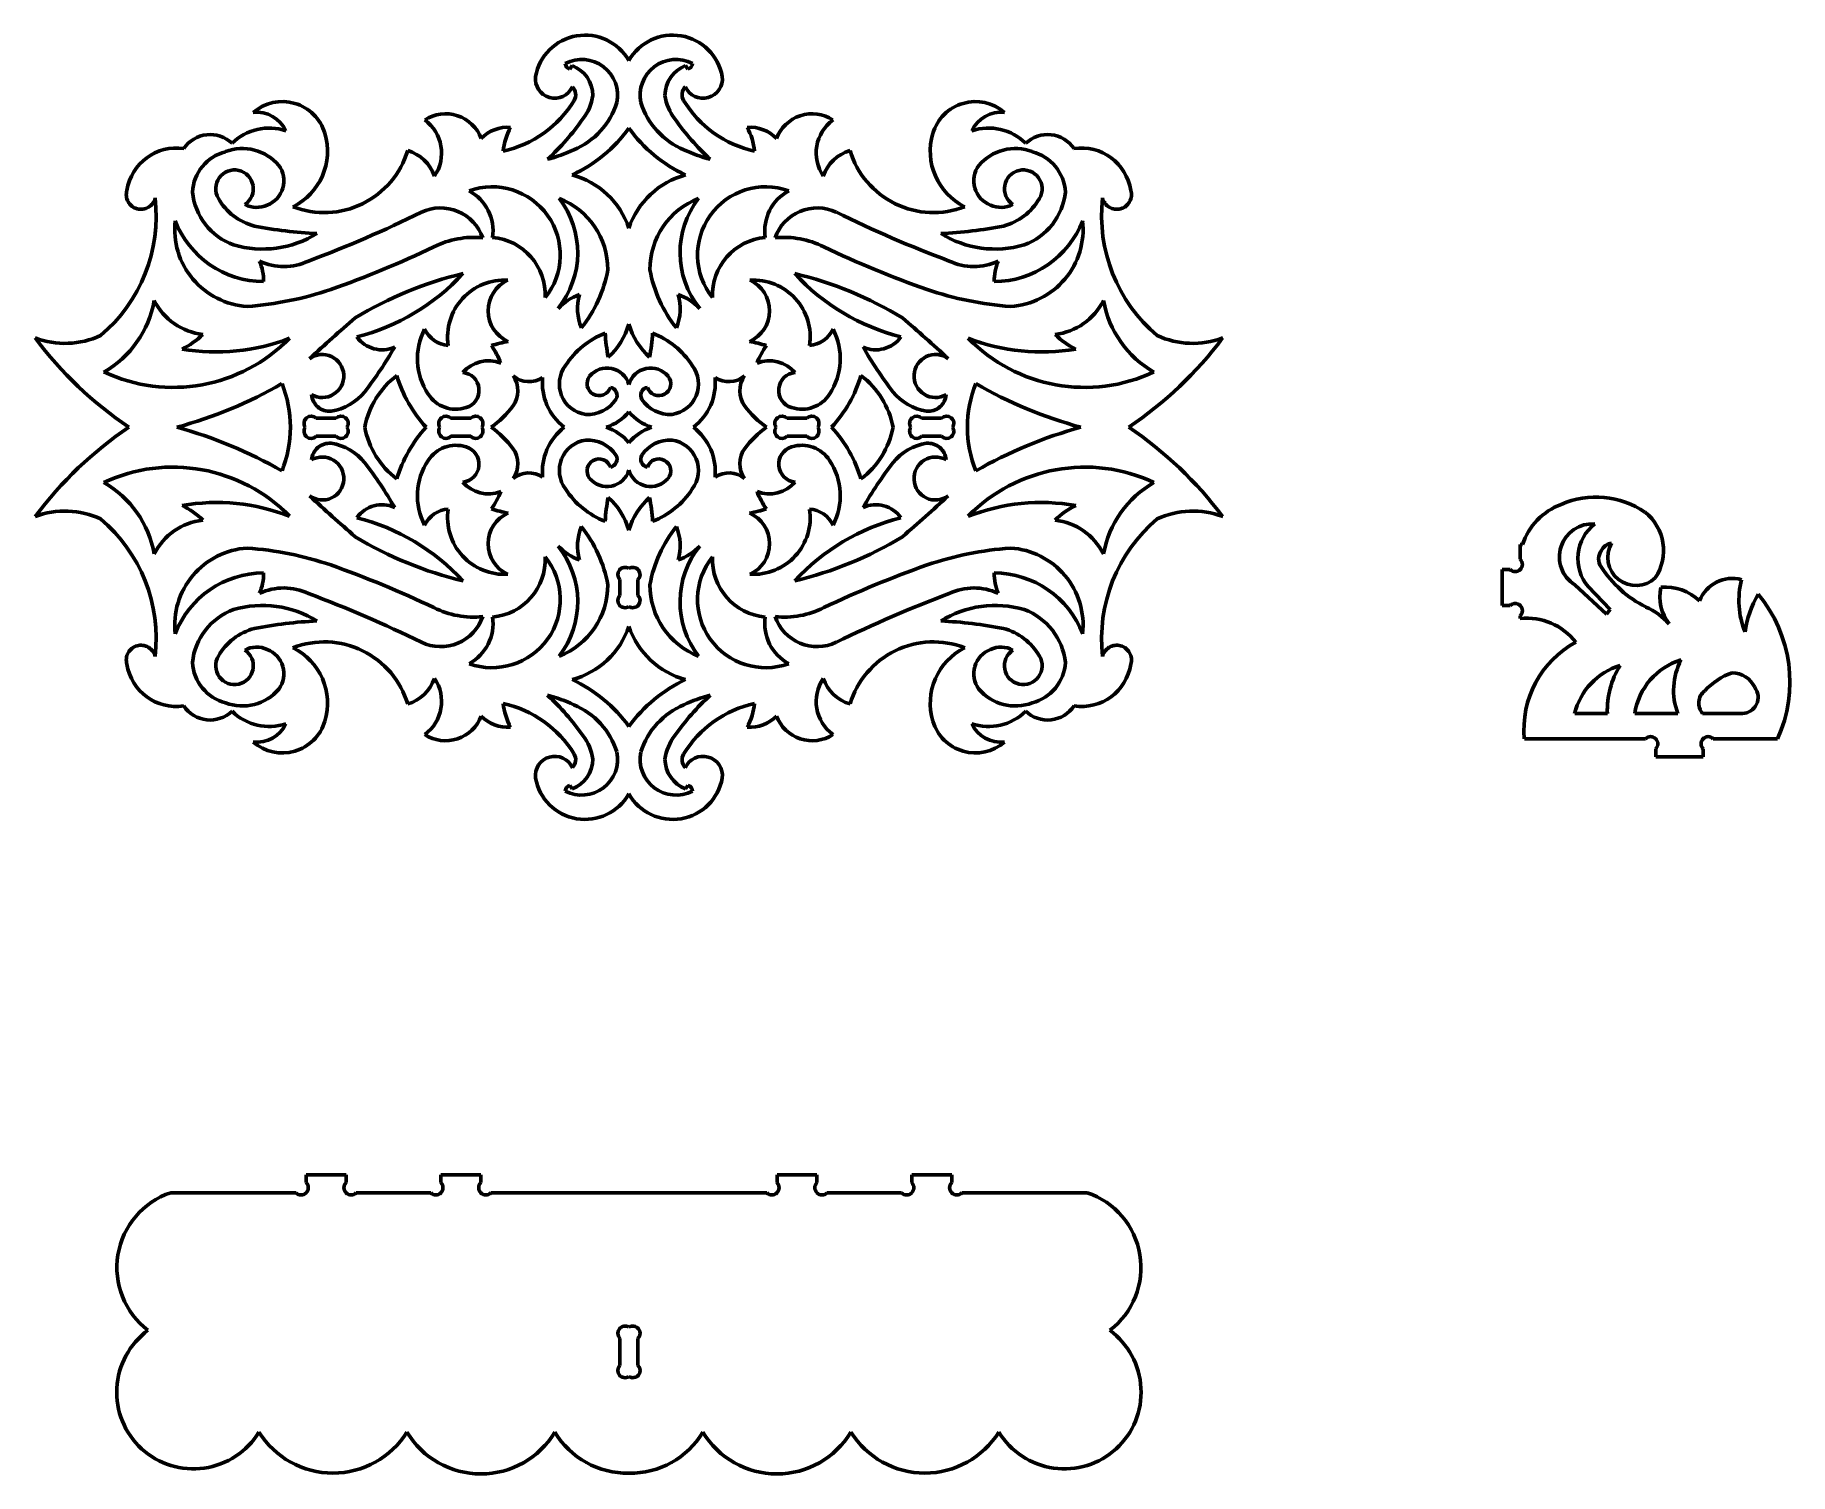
# Model space of a CAD drawing. Header units: millimetres. Extents: x 0 to 389, y -145 to 174.
import ezdxf

# ---------------------------------------------------------------- set-up
doc = ezdxf.new("R2010")
doc.units = ezdxf.units.MM
doc.linetypes.add('K5LT32770', pattern=[0])
doc.layers.get('0').update_dxf_attribs({"color": 1, "true_color": 0xff0000})

msp = doc.modelspace()

# ---------------------------------------------------------------- linework, layer by layer
at = {"color": 30, "linetype": 'K5LT32770', "lineweight": 60, "true_color": 0xff8000}
for p, q in [((118.97, 166.97), (118.47, 166.18)), ((144.6, 166.18), (144.1, 166.97)), ((66.64, 88.86), (62.28, 88.86)), ((96.49, 88.86), (92.13, 88.86)), ((170.94, 88.86), (166.58, 88.86)), ((200.79, 88.86), (196.43, 88.86)), ((62.28, 84.86), (66.64, 84.86)), ((92.13, 84.86), (96.49, 84.86)), ((166.58, 84.86), (170.94, 84.86)), ((196.43, 84.86), (200.79, 84.86)), ((329.5, 60.86), (329, 60.86)), ((329, 60.86), (329, 57.61)), ((326.75, 55.36), (325, 55.36)), ((325, 55.36), (325, 47.36)), ((129.53, 49.61), (129.53, 53.12)), ((133.53, 53.12), (133.53, 49.61)), ((341.1, 51.94), (348.1, 45.5)), ((348.94, 46.52), (344.03, 51.56)), ((325, 47.36), (326.75, 47.36)), ((329, 45.12), (329, 44.52)), ((348.1, 45.5), (348.94, 46.52)), ((348.3, 23.47), (341.05, 23.47)), ((363.89, 23.47), (354.35, 23.47)), ((378.22, 23.47), (369.38, 23.47)), ((329.9, 17.86), (356.75, 17.86)), ((359, 15.62), (359, 13.86)), ((369.5, 13.86), (369.5, 15.62)), ((371.74, 17.86), (386, 17.86)), ((359, 13.86), (369.5, 13.86)), ((118.47, 7.54), (118.97, 6.75)), ((144.6, 7.54), (144.1, 6.75)), ((60.04, -80.45), (60.04, -78.69)), ((60.04, -78.69), (68.89, -78.69)), ((68.89, -78.69), (68.89, -80.45)), ((89.89, -80.45), (89.89, -78.69)), ((89.89, -78.69), (98.74, -78.69)), ((98.74, -78.69), (98.74, -80.45)), ((164.35, -80.45), (164.35, -78.69)), ((164.35, -78.69), (173.2, -78.69)), ((173.2, -78.69), (173.2, -80.45)), ((194.2, -80.45), (194.2, -78.69)), ((194.2, -78.69), (203.05, -78.69)), ((203.05, -78.69), (203.05, -80.45)), ((30.04, -82.69), (57.79, -82.69)), ((71.13, -82.69), (87.64, -82.69)), ((100.98, -82.69), (131.54, -82.69)), ((131.54, -82.69), (162.1, -82.69)), ((175.44, -82.69), (191.95, -82.69)), ((205.29, -82.69), (233.05, -82.69)), ((129.54, -114.94), (129.54, -120.95)), ((133.54, -120.95), (133.54, -114.94))]:
    msp.add_line(p, q, dxfattribs=at)
for centre, radius, start, end in [((121.83, 162.56), 11.16, 99.691, 169.7301), ((121.83, 162.56), 11.16, 29.6519, 99.691), ((141.24, 162.56), 11.16, 80.309, 150.3481), ((141.24, 162.56), 11.16, 10.2699, 80.309), ((121.08, 160.37), 7.97, 52.8061, 117.056), ((118.84, 167.52), 1.39, 182.1159, 254.3904), ((141.99, 160.37), 7.97, 62.944, 127.1939), ((144.23, 167.52), 1.39, 285.6096, 357.8841), ((115.11, 164.03), 4.29, 173.0264, 254.3707), ((116.39, 160.31), 7.15, 0.4987, 68.8408), ((121.08, 160.37), 7.97, 348.5561, 52.8061), ((141.99, 160.37), 7.97, 127.1939, 191.4439), ((146.68, 160.31), 7.15, 111.1592, 179.5013), ((147.96, 164.03), 4.29, 285.6293, 6.9736), ((115.11, 164.03), 4.29, 254.3707, 335.7151), ((117.29, 160.51), 2.46, 328.922, 45.5572), ((113.06, 161.71), 10.55, 321.633, 352.725), ((150, 161.71), 10.55, 187.275, 218.367), ((145.77, 160.51), 2.46, 134.4428, 211.078), ((147.96, 164.03), 4.29, 204.2849, 285.6293), ((54.76, 149.16), 9.84, 73.7278, 130.8515), ((49.07, 149.43), 7.21, 25.5109, 95.9733), ((54.76, 149.16), 9.84, 16.6041, 73.7278), ((90.92, 147.83), 8.46, 71.8215, 122.9388), ((90.92, 147.83), 8.46, 20.7043, 71.8215), ((98.33, 172.14), 24.71, 282.4967, 328.5199), ((112.71, 163.94), 16.98, 292.9685, 342.3317), ((150.35, 163.94), 16.98, 197.6683, 247.0315), ((164.74, 172.14), 24.71, 211.4801, 257.5033), ((172.15, 147.83), 8.46, 108.1785, 159.2957), ((172.15, 147.83), 8.46, 57.0612, 108.1785), ((208.31, 149.16), 9.84, 106.2722, 163.3959), ((208.31, 149.16), 9.84, 49.1485, 106.2722), ((214, 149.43), 7.21, 84.0267, 154.4891), ((38.77, 144.66), 7.04, 96.2278, 146.0717), ((38.77, 144.66), 7.04, 46.384, 96.2278), ((51.87, 141.4), 11.74, 71.5793, 134.6154), ((51.03, 148.02), 13.74, 296.2818, 16.7475), ((80.93, 147.59), 9.11, 325.9102, 53.7361), ((104.7, 145.14), 8.17, 85.6363, 135.9364), ((118.83, 146.18), 15.26, 152.2527, 173.1113), ((76.3, 186.71), 54.99, 312.5733, 324.9877), ((105.45, 171.96), 32.18, 294.8229, 324.1504), ((157.62, 171.96), 32.18, 215.8496, 245.1771), ((186.77, 186.71), 54.99, 215.0123, 227.4267), ((158.37, 145.14), 8.17, 44.0636, 94.3637), ((144.24, 146.18), 15.26, 6.8887, 27.7473), ((182.14, 147.59), 9.11, 126.2639, 214.0898), ((212.03, 148.02), 13.74, 163.2525, 243.7182), ((211.2, 141.4), 11.74, 45.3846, 108.4207), ((224.3, 144.66), 7.04, 83.7722, 133.616), ((224.3, 144.66), 7.04, 33.9283, 83.7722), ((31.27, 137.66), 11.05, 81.3788, 171.2473), ((44.69, 138.36), 9.87, 104.7112, 176.5213), ((45.94, 138.09), 10.52, 40.0761, 110.9404), ((64.05, 153.72), 19.31, 296.0978, 343.2472), ((80.1, 139.66), 8.83, 18.6469, 73.9797), ((103.41, 183.38), 38.51, 285.184, 294.4217), ((159.65, 183.38), 38.51, 245.5783, 254.816), ((182.96, 139.66), 8.83, 106.0203, 161.3531), ((199.02, 153.72), 19.31, 196.7528, 243.9022), ((217.13, 138.09), 10.52, 69.0596, 139.9239), ((218.38, 138.36), 9.87, 3.4787, 75.2888), ((231.79, 137.66), 11.05, 8.7527, 98.6212), ((44.17, 139.69), 4.17, 77.1383, 144.0184), ((49.38, 141.44), 5.74, 343.7543, 36.6257), ((213.68, 141.44), 5.74, 143.3743, 196.2457), ((218.9, 139.69), 4.17, 35.9816, 102.8617), ((44.17, 139.69), 4.17, 144.0184, 210.8985), ((44.17, 139.69), 4.17, 10.2583, 77.1383), ((44.17, 139.69), 4.17, 303.3782, 10.2583), ((101.24, 125.02), 15.09, 35.5091, 109.7604), ((114.23, 125.11), 18.27, 18.746, 75.0029), ((148.83, 125.11), 18.27, 104.9971, 161.254), ((161.83, 125.02), 15.09, 70.2396, 144.4909), ((218.9, 139.69), 4.17, 169.7417, 236.6218), ((218.9, 139.69), 4.17, 102.8617, 169.7417), ((218.9, 139.69), 4.17, 329.1015, 35.9816), ((-7.91, 133.7), 34.73, 310.2336, 6.5301), ((23.44, 138.38), 3.24, 162.7332, 208.7518), ((23.44, 138.38), 3.24, 208.7518, 254.7705), ((23.44, 138.38), 3.24, 300.7891, 346.8077), ((48.77, 140.4), 14, 185.9136, 249.9239), ((51.9, 144.02), 13.03, 209.7923, 255.1883), ((49.08, 141.26), 5.69, 242.6227, 294.3871), ((49.38, 141.44), 5.74, 290.8828, 343.7543), ((64.05, 153.72), 19.31, 248.9485, 296.0978), ((91.37, 130.35), 10.07, 351.7846, 61.767), ((100.46, 125.53), 19.74, 321.2329, 37.6035), ((109.89, 121.75), 16.99, 0, 68.5852), ((153.18, 121.75), 16.99, 111.4148, 180), ((162.61, 125.53), 19.74, 142.3965, 218.7671), ((171.7, 130.35), 10.07, 118.233, 188.2154), ((199.02, 153.72), 19.31, 243.9022, 291.0515), ((213.68, 141.44), 5.74, 196.2457, 249.1172), ((213.99, 141.26), 5.69, 245.6129, 297.3773), ((211.17, 144.02), 13.03, 284.8117, 330.2077), ((214.3, 140.4), 14, 290.0761, 354.0864), ((270.98, 133.7), 34.73, 173.4699, 229.7664), ((239.62, 138.38), 3.24, 193.1923, 239.2109), ((239.62, 138.38), 3.24, 285.2295, 331.2482), ((239.62, 138.38), 3.24, 331.2482, 17.2668), ((23.44, 138.38), 3.24, 254.7705, 300.7891), ((48.08, 130.74), 17.16, 173.7741, 220.044), ((50.72, 140.28), 21.15, 201.2745, 269.6863), ((-36.68, 383.07), 277.02, 290.5538, 296.1892), ((89.82, 125.56), 9.88, 67.2344, 115.3787), ((89.82, 125.56), 9.88, 19.0902, 67.2344), ((101.24, 125.02), 15.09, 321.2578, 35.5091), ((161.83, 125.02), 15.09, 144.4909, 218.7422), ((173.25, 125.56), 9.88, 112.7656, 160.9098), ((173.25, 125.56), 9.88, 64.6213, 112.7656), ((299.75, 383.07), 277.02, 243.8108, 249.4462), ((212.35, 140.28), 21.15, 270.3137, 338.7255), ((214.99, 130.74), 17.16, 319.956, 6.2259), ((239.62, 138.38), 3.24, 239.2109, 285.2295), ((50.36, 149.4), 23.06, 253.875, 301.616), ((66.52, 222.74), 93.06, 258.8745, 267.4909), ((97.09, 109.55), 19.36, 83.8846, 116.8334), ((100.17, 116.11), 12.86, 357.6239, 84.7579), ((162.9, 116.11), 12.86, 95.2421, 182.3761), ((165.98, 109.55), 19.36, 63.1666, 96.1154), ((196.54, 222.74), 93.06, 272.5091, 281.1255), ((212.71, 149.4), 23.06, 238.384, 286.125), ((-14.05, 342.23), 238.51, 289.4777, 295.4256), ((277.12, 342.23), 238.51, 244.5744, 250.5223), ((55.1, 135.45), 12.98, 245.4796, 294.9934), ((39.18, 119.21), 11.43, 359.5963, 22.7974), ((114.52, 38.81), 84.43, 103.5146, 121.1016), ((59.54, 153.31), 47.88, 284.2096, 317.3987), ((98.52, 126.93), 28.83, 321.2154, 349.6508), ((164.55, 126.93), 28.83, 190.3492, 218.7846), ((203.53, 153.31), 47.88, 222.6013, 255.7904), ((148.55, 38.81), 84.43, 58.8984, 76.4854), ((207.97, 135.45), 12.98, 245.0066, 294.5204), ((223.89, 119.21), 11.43, 157.2026, 180.4037), ((48.08, 130.74), 17.16, 220.044, 266.3138), ((41.48, 188.24), 74.82, 274.2135, 288.7119), ((103.92, 106.9), 12.54, 86.3093, 137.5552), ((107.73, 112.67), 7.38, 114.0223, 180.3526), ((159.15, 106.9), 12.54, 42.4448, 93.6907), ((155.34, 112.67), 7.38, 359.6474, 65.9777), ((221.59, 188.24), 74.82, 251.2881, 265.7865), ((214.99, 130.74), 17.16, 273.6862, 319.956), ((3.88, 118.97), 22.88, 299.7125, 349.794), ((38.68, 121.1), 13.75, 206.6924, 263.5417), ((103.92, 106.9), 12.54, 137.5552, 188.801), ((124.96, 104.32), 12.71, 110.0892, 135.8253), ((131.31, 113.13), 11.15, 163.7568, 202.444), ((131.76, 113.13), 11.15, 337.556, 16.2432), ((138.11, 104.32), 12.71, 44.1747, 69.9108), ((159.15, 106.9), 12.54, 351.199, 42.4448), ((224.39, 121.1), 13.75, 276.4583, 333.3076), ((259.19, 118.97), 22.88, 190.206, 240.2875), ((358.33, -220.18), 438.58, 130.9457, 132.7155), ((107.73, 112.67), 7.38, 180.3526, 246.683), ((116.54, 114.06), 15.62, 311.7436, 343.6736), ((146.53, 114.06), 15.62, 196.3264, 228.2564), ((155.34, 112.67), 7.38, 293.317, 359.6474), ((-95.26, -220.18), 438.58, 47.2845, 49.0543), ((6.61, 124.24), 18.8, 249.4062, 294.8843), ((69.3, 158.68), 86.67, 216.9044, 235.9588), ((30.54, 131.78), 36.08, 244.8764, 315.6714), ((25.24, 119.4), 16.87, 295.6605, 314.8263), ((40.18, 148.27), 44.73, 260.176, 291.1926), ((76.83, 110.81), 6.79, 215.3045, 294.5788), ((98.84, 102.05), 14.14, 152.5515, 213.6014), ((92.01, 111.29), 6.33, 205.4826, 265.5681), ((110.11, 77.43), 28.95, 100.5515, 108.1589), ((132.84, 90.7), 18.21, 111.0851, 147.3287), ((170.88, 110.55), 44.69, 183.6666, 190.5151), ((92.18, 110.55), 44.69, 349.4849, 356.3334), ((130.23, 90.7), 18.21, 32.6713, 68.9149), ((152.96, 77.43), 28.95, 71.8411, 79.4485), ((171.06, 111.29), 6.33, 274.4319, 334.5174), ((164.22, 102.05), 14.14, 326.3986, 27.4485), ((186.24, 110.81), 6.79, 245.4212, 324.6955), ((222.89, 148.27), 44.73, 248.8074, 279.824), ((232.53, 131.78), 36.08, 224.3286, 295.1236), ((237.83, 119.4), 16.87, 225.1737, 244.3395), ((193.76, 158.68), 86.67, 304.0412, 323.0956), ((256.46, 124.24), 18.8, 245.1157, 290.5938), ((63.62, 98.21), 4.76, 64.6522, 126.1463), ((63.62, 98.21), 4.76, 3.1582, 64.6522), ((2.33, 149.17), 89.23, 322.4098, 330.0651), ((100.42, 94.05), 7.55, 68.8504, 138.9964), ((85.45, 94.08), 19.04, 21.645, 34.7887), ((177.62, 94.08), 19.04, 145.2113, 158.355), ((162.65, 94.05), 7.55, 41.0036, 111.1496), ((260.74, 149.17), 89.23, 209.9349, 217.5902), ((199.45, 98.21), 4.76, 115.3478, 176.8418), ((199.45, 98.21), 4.76, 53.8537, 115.3478), ((63.62, 98.21), 4.76, 301.6642, 3.1582), ((91.57, 83.28), 18.9, 127.296, 169.0846), ((107.85, 106.5), 28.91, 196.4287, 222.7799), ((94.36, 95.04), 3.98, 5.5635, 84.8477), ((101.16, 94.92), 5.79, 324.2777, 34.7502), ((109.38, 102.42), 5.45, 230.4592, 304.0663), ((124.78, 96.7), 12.41, 174.4017, 232.445), ((122.93, 96.43), 6.8, 142.9532, 202.3974), ((124.92, 96.53), 2.66, 141.7251, 191.6876), ((126.7, 94.95), 5.03, 78.1696, 140.1466), ((126.7, 94.95), 5.03, 16.1926, 78.1696), ((136.37, 94.95), 5.03, 101.8304, 163.8074), ((136.37, 94.95), 5.03, 39.8534, 101.8304), ((138.15, 96.53), 2.66, 348.3124, 38.2749), ((140.13, 96.43), 6.8, 337.6026, 37.0468), ((138.28, 96.7), 12.41, 307.555, 5.5983), ((153.69, 102.42), 5.45, 235.9337, 309.5408), ((161.91, 94.92), 5.79, 145.2498, 215.7223), ((168.7, 95.04), 3.98, 95.1523, 174.4365), ((155.22, 106.5), 28.91, 317.2201, 343.5713), ((171.5, 83.28), 18.9, 10.9154, 52.704), ((199.45, 98.21), 4.76, 176.8418, 238.3358), ((6.07, 180.7), 97.2, 285.1122, 300.0106), ((30.5, 86.91), 26.04, 359.9019, 21.6978), ((63.62, 98.21), 4.76, 240.1702, 301.6642), ((65.22, 94.4), 3.99, 184.5215, 275.085), ((63.66, 102.34), 12.07, 279.1267, 320.9338), ((93.19, 98.11), 7.25, 212.3895, 288.3843), ((94.36, 95.04), 3.98, 286.2793, 5.5635), ((122.93, 96.43), 6.8, 202.3974, 261.8416), ((124.92, 96.53), 2.66, 191.6876, 241.6502), ((124.92, 96.53), 2.66, 241.6502, 291.6127), ((124.92, 96.53), 2.66, 291.6127, 341.5752), ((127.15, 93.95), 1.76, 24.6814, 80.4597), ((127.15, 93.95), 1.76, 328.9031, 24.6814), ((135.92, 93.95), 1.76, 155.3186, 211.0969), ((135.92, 93.95), 1.76, 99.5403, 155.3186), ((138.15, 96.53), 2.66, 198.4248, 248.3873), ((138.15, 96.53), 2.66, 248.3873, 298.3498), ((138.15, 96.53), 2.66, 298.3498, 348.3124), ((140.13, 96.43), 6.8, 278.1584, 337.6026), ((168.7, 95.04), 3.98, 174.4365, 253.7207), ((169.88, 98.11), 7.25, 251.6157, 327.6105), ((199.4, 102.34), 12.07, 219.0662, 260.8733), ((199.45, 98.21), 4.76, 238.3358, 299.8298), ((197.84, 94.4), 3.99, 264.915, 355.4785), ((232.57, 86.91), 26.04, 158.3022, 180.0981), ((257, 180.7), 97.2, 239.9894, 254.8878), ((86.77, 106.32), 24.14, 306.2997, 322.2514), ((122.38, 97.24), 7.55, 266.8618, 326.2191), ((123.24, 97.07), 10.71, 287.6623, 320.7509), ((139.83, 97.07), 10.71, 219.2491, 252.3377), ((140.69, 97.24), 7.55, 213.7809, 273.1382), ((176.3, 106.32), 24.14, 217.7486, 233.7003), ((69.3, 15.05), 86.67, 124.0412, 143.0956), ((6.07, -6.98), 97.2, 59.9894, 74.8878), ((30.5, 86.82), 26.04, 338.3022, 0.0981), ((61.16, 87.74), 1.59, 45, 213.5549), ((61.16, 85.99), 1.59, 146.4451, 315), ((67.76, 87.74), 1.59, 326.4451, 135), ((67.76, 85.99), 1.59, 225, 33.5549), ((91.57, 90.44), 18.9, 190.9154, 232.704), ((107.85, 67.23), 28.91, 137.2201, 163.5713), ((91.01, 87.74), 1.59, 45, 213.5549), ((91.01, 85.99), 1.59, 146.4451, 315), ((97.61, 87.74), 1.59, 326.4451, 135), ((97.61, 85.99), 1.59, 225, 33.5549), ((86.77, 67.41), 24.14, 37.7486, 53.7003), ((124.78, 77.02), 12.41, 127.555, 185.5983), ((123.24, 76.66), 10.71, 39.2491, 72.3377), ((139.83, 76.66), 10.71, 107.6623, 140.7509), ((138.28, 77.02), 12.41, 354.4017, 52.445), ((176.3, 67.41), 24.14, 126.2997, 142.2514), ((165.45, 87.74), 1.59, 45, 213.5549), ((165.45, 85.99), 1.59, 146.4451, 315), ((172.06, 87.74), 1.59, 326.4451, 135), ((172.06, 85.99), 1.59, 225, 33.5549), ((155.22, 67.23), 28.91, 16.4287, 42.7799), ((171.5, 90.44), 18.9, 307.296, 349.0846), ((195.31, 87.74), 1.59, 45, 213.5549), ((195.31, 85.99), 1.59, 146.4451, 315), ((201.91, 87.74), 1.59, 326.4451, 135), ((201.91, 85.99), 1.59, 225, 33.5549), ((232.57, 86.82), 26.04, 179.9019, 201.6978), ((257, -6.98), 97.2, 105.1122, 120.0106), ((193.76, 15.05), 86.67, 36.9044, 55.9588), ((65.22, 79.33), 3.99, 84.915, 175.4785), ((63.66, 71.39), 12.07, 39.0662, 80.8733), ((93.19, 75.62), 7.25, 71.6157, 147.6105), ((94.36, 78.68), 3.98, 354.4365, 73.7207), ((101.16, 78.8), 5.79, 325.2498, 35.7223), ((122.93, 77.29), 6.8, 98.1584, 157.6026), ((122.38, 76.48), 7.55, 33.7809, 93.1382), ((140.69, 76.48), 7.55, 86.8618, 146.2191), ((140.13, 77.29), 6.8, 22.3974, 81.8416), ((161.91, 78.8), 5.79, 144.2777, 214.7502), ((168.7, 78.68), 3.98, 106.2793, 185.5635), ((169.88, 75.62), 7.25, 32.3895, 108.3843), ((199.4, 71.39), 12.07, 99.1267, 140.9338), ((197.84, 79.33), 3.99, 4.5215, 95.085), ((30.54, 41.95), 36.08, 44.3286, 115.1236), ((63.62, 75.51), 4.76, 58.3358, 119.8298), ((63.62, 75.51), 4.76, 356.8418, 58.3358), ((2.33, 24.56), 89.23, 29.9349, 37.5902), ((98.84, 71.68), 14.14, 146.3986, 207.4485), ((94.36, 78.68), 3.98, 275.1523, 354.4365), ((122.93, 77.29), 6.8, 157.6026, 217.0468), ((124.92, 77.19), 2.66, 118.3498, 168.3124), ((124.92, 77.19), 2.66, 68.3873, 118.3498), ((124.92, 77.19), 2.66, 18.4248, 68.3873), ((127.15, 79.77), 1.76, 279.5403, 335.3186), ((127.15, 79.77), 1.76, 335.3186, 31.0969), ((135.92, 79.77), 1.76, 148.9031, 204.6814), ((135.92, 79.77), 1.76, 204.6814, 260.4597), ((138.15, 77.19), 2.66, 111.6127, 161.5752), ((138.15, 77.19), 2.66, 61.6502, 111.6127), ((138.15, 77.19), 2.66, 11.6876, 61.6502), ((140.13, 77.29), 6.8, 322.9532, 22.3974), ((168.7, 78.68), 3.98, 185.5635, 264.8477), ((164.22, 71.68), 14.14, 332.5515, 33.6014), ((260.74, 24.56), 89.23, 142.4098, 150.0651), ((199.45, 75.51), 4.76, 121.6642, 183.1582), ((199.45, 75.51), 4.76, 60.1702, 121.6642), ((232.53, 41.95), 36.08, 64.8764, 135.6714), ((3.88, 54.75), 22.88, 10.206, 60.2875), ((63.62, 75.51), 4.76, 295.3478, 356.8418), ((100.42, 79.67), 7.55, 221.0036, 291.1496), ((109.38, 71.3), 5.45, 55.9337, 129.5408), ((124.92, 77.19), 2.66, 168.3124, 218.2749), ((126.7, 78.77), 5.03, 219.8534, 281.8304), ((126.7, 78.77), 5.03, 281.8304, 343.8074), ((136.37, 78.77), 5.03, 196.1926, 258.1696), ((136.37, 78.77), 5.03, 258.1696, 320.1466), ((138.15, 77.19), 2.66, 321.7251, 11.6876), ((153.69, 71.3), 5.45, 50.4592, 124.0663), ((162.65, 79.67), 7.55, 248.8504, 318.9964), ((199.45, 75.51), 4.76, 183.1582, 244.6522), ((259.19, 54.75), 22.88, 119.7125, 169.794), ((40.18, 25.46), 44.73, 68.8074, 99.824), ((358.33, 393.9), 438.58, 227.2845, 229.0543), ((63.62, 75.51), 4.76, 233.8537, 295.3478), ((85.45, 79.65), 19.04, 325.2113, 338.355), ((132.84, 83.02), 18.21, 212.6713, 248.9149), ((170.88, 63.17), 44.69, 169.4849, 176.3334), ((116.54, 59.67), 15.62, 16.3264, 48.2564), ((146.53, 59.67), 15.62, 131.7436, 163.6736), ((92.18, 63.17), 44.69, 3.6666, 10.5151), ((130.23, 83.02), 18.21, 291.0851, 327.3287), ((177.62, 79.65), 19.04, 201.645, 214.7887), ((-95.26, 393.9), 438.58, 310.9457, 312.7155), ((199.45, 75.51), 4.76, 244.6522, 306.1463), ((222.89, 25.46), 44.73, 80.176, 111.1926), ((345.78, 52.12), 19.28, 55.7818, 113.6063), ((6.61, 49.49), 18.8, 65.1157, 110.5938), ((-7.91, 40.03), 34.73, 353.4699, 49.7664), ((38.68, 52.63), 13.75, 96.4583, 153.3076), ((25.24, 54.33), 16.87, 45.1737, 64.3395), ((76.83, 62.92), 6.79, 65.4212, 144.6955), ((59.54, 20.42), 47.88, 42.6013, 75.7904), ((92.01, 62.44), 6.33, 94.4319, 154.5174), ((103.92, 66.83), 12.54, 171.199, 222.4448), ((107.73, 61.05), 7.38, 113.317, 179.6474), ((110.11, 96.3), 28.95, 251.8411, 259.4485), ((152.96, 96.3), 28.95, 280.5515, 288.1589), ((155.34, 61.05), 7.38, 0.3526, 66.683), ((203.53, 20.42), 47.88, 104.2096, 137.3987), ((159.15, 66.83), 12.54, 317.5552, 8.801), ((171.06, 62.44), 6.33, 25.4826, 85.5681), ((186.24, 62.92), 6.79, 35.3045, 114.5788), ((237.83, 54.33), 16.87, 115.6605, 134.8263), ((224.39, 52.63), 13.75, 26.6924, 83.5417), ((270.98, 40.03), 34.73, 130.2336, 186.5301), ((256.46, 49.49), 18.8, 69.4062, 114.8843), ((343.16, 56.32), 14.4, 110.7324, 161.6235), ((349.8, 59.54), 10.92, 326.5183, 51.3232), ((114.52, 134.92), 84.43, 238.8984, 256.4854), ((131.31, 60.59), 11.15, 157.556, 196.2432), ((98.52, 46.79), 28.83, 10.3492, 38.7846), ((164.55, 46.79), 28.83, 141.2154, 169.6508), ((131.76, 60.59), 11.15, 343.7568, 22.444), ((148.55, 134.92), 84.43, 283.5146, 301.1016), ((344.98, 58.15), 7.32, 85.9622, 161.979), ((351.38, 57.81), 9.64, 127.6296, 173.9974), ((48.08, 42.98), 17.16, 93.6862, 139.956), ((41.48, -14.51), 74.82, 71.2881, 85.7865), ((103.92, 66.83), 12.54, 222.4448, 273.6907), ((107.73, 61.05), 7.38, 179.6474, 245.9777), ((100.46, 48.19), 19.74, 322.3965, 38.7671), ((124.96, 69.41), 12.71, 224.1747, 249.9108), ((138.11, 69.41), 12.71, 290.0892, 315.8253), ((162.61, 48.19), 19.74, 141.2329, 217.6035), ((155.34, 61.05), 7.38, 294.0223, 0.3526), ((159.15, 66.83), 12.54, 266.3093, 317.5552), ((221.59, -14.51), 74.82, 94.2135, 108.7119), ((214.99, 42.98), 17.16, 40.044, 86.3138), ((344.98, 58.15), 7.32, 161.979, 237.9957), ((351.38, 57.81), 9.64, 173.9974, 220.3652), ((349.28, 57.71), 2.94, 141.2749, 216.3832), ((349.73, 58.21), 3.06, 99.8213, 153.9775), ((354.62, 58.07), 6.26, 149.8205, 231.5251), ((50.72, 33.45), 21.15, 90.3137, 158.7255), ((39.18, 54.51), 11.43, 337.2026, 0.4037), ((-14.05, -168.5), 238.51, 64.5744, 70.5223), ((100.17, 57.62), 12.86, 275.2421, 2.3761), ((101.24, 48.7), 15.09, 324.4909, 38.7422), ((130.66, 54.24), 1.59, 56.4451, 225), ((132.41, 54.24), 1.59, 315, 123.5549), ((161.83, 48.7), 15.09, 141.2578, 215.5091), ((162.9, 57.62), 12.86, 177.6239, 264.7579), ((277.12, -168.5), 238.51, 109.4777, 115.4256), ((223.89, 54.51), 11.43, 179.5963, 202.7974), ((212.35, 33.45), 21.15, 21.2745, 89.6863), ((327.87, 56.49), 1.59, 225, 45), ((368.2, 69.64), 25.3, 212.6992, 243.2297), ((48.08, 42.98), 17.16, 139.956, 186.2259), ((55.1, 38.28), 12.98, 65.0066, 114.5204), ((109.89, 51.97), 16.99, 291.4148, 0), ((153.18, 51.97), 16.99, 180, 248.5852), ((207.97, 38.28), 12.98, 65.4796, 114.9934), ((214.99, 42.98), 17.16, 353.7741, 40.044), ((354.62, 58.07), 6.26, 231.5251, 313.2297), ((369.77, 49.34), 9.86, 167.9656, 217.646), ((361.2, 40.64), 10.82, 45.8783, 95.6756), ((375.96, 45.62), 7.75, 74.5555, 158.9834), ((395.43, 48.44), 18.01, 165.0418, 202.6005), ((50.36, 24.32), 23.06, 58.384, 106.125), ((-36.68, -209.35), 277.02, 63.8108, 69.4462), ((97.09, 64.18), 19.36, 243.1666, 276.1154), ((130.66, 48.49), 1.59, 135, 303.5549), ((132.41, 48.49), 1.59, 236.4451, 45), ((165.98, 64.18), 19.36, 263.8846, 296.8334), ((299.75, -209.35), 277.02, 110.5538, 116.1892), ((212.71, 24.32), 23.06, 73.875, 121.616), ((327.87, 46.24), 1.59, 315, 135), ((350.55, 32.93), 15.44, 42.3101, 66.0874), ((400.69, 38.62), 22.07, 149.3217, 172.4612), ((358.31, 30.45), 30.41, 335.55, 39.731), ((48.77, 33.32), 14, 110.0761, 174.0864), ((66.52, -49.02), 93.06, 92.5091, 101.1255), ((89.82, 48.16), 9.88, 292.7656, 340.9098), ((91.37, 43.38), 10.07, 298.233, 8.2154), ((171.7, 43.38), 10.07, 171.7846, 241.767), ((173.25, 48.16), 9.88, 199.0902, 247.2344), ((196.54, -49.02), 93.06, 78.8745, 87.4909), ((214.3, 33.32), 14, 5.9136, 69.9239), ((330.33, 30.59), 14, 38.3667, 95.458), ((51.9, 29.7), 13.03, 104.8117, 150.2077), ((64.05, 20.01), 19.31, 63.9022, 111.0515), ((89.82, 48.16), 9.88, 244.6213, 292.7656), ((101.24, 48.7), 15.09, 250.2396, 324.4909), ((114.23, 48.61), 18.27, 284.9971, 341.254), ((148.83, 48.61), 18.27, 198.746, 255.0029), ((161.83, 48.7), 15.09, 215.5091, 289.7604), ((173.25, 48.16), 9.88, 247.2344, 295.3787), ((199.02, 20.01), 19.31, 68.9485, 116.0978), ((211.17, 29.7), 13.03, 29.7923, 75.1883), ((351.9, 19.89), 22.1, 118.6721, 185.2606), ((23.44, 35.34), 3.24, 151.2482, 197.2668), ((23.44, 35.34), 3.24, 105.2295, 151.2482), ((23.44, 35.34), 3.24, 59.2109, 105.2295), ((23.44, 35.34), 3.24, 13.1923, 59.2109), ((44.17, 34.03), 4.17, 149.1015, 215.9816), ((49.08, 32.47), 5.69, 65.6129, 117.3773), ((44.17, 34.03), 4.17, 349.7417, 56.6218), ((49.38, 32.29), 5.74, 16.2457, 69.1172), ((51.03, 25.71), 13.74, 343.2525, 63.7182), ((64.05, 20.01), 19.31, 16.7528, 63.9022), ((199.02, 20.01), 19.31, 116.0978, 163.2472), ((212.03, 25.71), 13.74, 116.2818, 196.7475), ((213.68, 32.29), 5.74, 110.8828, 163.7543), ((213.99, 32.47), 5.69, 62.6227, 114.3871), ((218.9, 34.03), 4.17, 123.3782, 190.2583), ((218.9, 34.03), 4.17, 324.0184, 30.8985), ((239.62, 35.34), 3.24, 120.7891, 166.8077), ((239.62, 35.34), 3.24, 74.7705, 120.7891), ((239.62, 35.34), 3.24, 28.7518, 74.7705), ((239.62, 35.34), 3.24, 342.7332, 28.7518), ((368.93, 21.23), 14.75, 106.9888, 171.2474), ((377.47, 28.59), 14.51, 152.3298, 200.6649), ((31.27, 36.06), 11.05, 188.7527, 278.6212), ((44.69, 35.36), 9.87, 183.4787, 255.2888), ((44.17, 34.03), 4.17, 215.9816, 282.8617), ((44.17, 34.03), 4.17, 282.8617, 349.7417), ((49.38, 32.29), 5.74, 323.3743, 16.2457), ((80.1, 34.06), 8.83, 286.0203, 341.3531), ((80.93, 26.14), 9.11, 306.2639, 34.0898), ((182.14, 26.14), 9.11, 145.9102, 233.7361), ((182.96, 34.06), 8.83, 198.6469, 253.9797), ((213.68, 32.29), 5.74, 163.7543, 216.6257), ((218.9, 34.03), 4.17, 190.2583, 257.1383), ((218.9, 34.03), 4.17, 257.1383, 324.0184), ((218.38, 35.36), 9.87, 284.7112, 356.5213), ((231.79, 36.06), 11.05, 261.3788, 351.2473), ((355.51, 19.87), 14.91, 107.0874, 166.0072), ((366.78, 24.25), 18.5, 147.7687, 182.411), ((380.98, 18.19), 15.16, 109.359, 137.1974), ((375.85, 26.89), 5.6, 25.0011, 88.8621), ((45.94, 35.64), 10.52, 249.0596, 319.9239), ((76.3, -12.98), 54.99, 35.0123, 47.4267), ((103.41, -9.65), 38.51, 65.5783, 74.816), ((105.45, 1.76), 32.18, 35.8496, 65.1771), ((157.62, 1.76), 32.18, 114.8229, 144.1504), ((186.77, -12.98), 54.99, 132.5733, 144.9877), ((159.65, -9.65), 38.51, 105.184, 114.4217), ((217.13, 35.64), 10.52, 220.0761, 290.9404), ((371.99, 25.75), 3.47, 127.8915, 174.4858), ((378.1, 27.05), 3.58, 334.9451, 37.9566), ((38.77, 29.06), 7.04, 213.9283, 263.7722), ((38.77, 29.06), 7.04, 263.7722, 313.616), ((51.87, 32.32), 11.74, 225.3846, 288.4207), ((98.33, 1.58), 24.71, 31.4801, 77.5033), ((118.83, 27.54), 15.26, 186.8887, 207.7473), ((112.71, 9.78), 16.98, 17.6683, 67.0315), ((150.35, 9.78), 16.98, 112.9685, 162.3317), ((164.74, 1.58), 24.71, 102.4967, 148.5199), ((144.24, 27.54), 15.26, 332.2527, 353.1113), ((211.2, 32.32), 11.74, 251.5793, 314.6154), ((224.3, 29.06), 7.04, 226.384, 276.2278), ((224.3, 29.06), 7.04, 276.2278, 326.0717), ((371.99, 25.75), 3.47, 174.4858, 221.0802), ((378.1, 27.05), 3.58, 271.9335, 334.9451), ((49.07, 24.29), 7.21, 264.0267, 334.4891), ((54.76, 24.56), 9.84, 286.2722, 343.3959), ((90.92, 25.89), 8.46, 288.1785, 339.2957), ((104.7, 28.58), 8.17, 224.0636, 274.3637), ((158.37, 28.58), 8.17, 265.6363, 315.9364), ((172.15, 25.89), 8.46, 200.7043, 251.8215), ((208.31, 24.56), 9.84, 196.6041, 253.7278), ((214, 24.29), 7.21, 205.5109, 275.9733), ((54.76, 24.56), 9.84, 229.1485, 286.2722), ((90.92, 25.89), 8.46, 237.0612, 288.1785), ((113.06, 12.02), 10.55, 7.275, 38.367), ((150, 12.02), 10.55, 141.633, 172.725), ((172.15, 25.89), 8.46, 251.8215, 302.9388), ((208.31, 24.56), 9.84, 253.7278, 310.8515), ((357.87, 16.74), 1.59, 315, 135), ((370.62, 16.74), 1.59, 45, 225), ((115.11, 9.69), 4.29, 105.6293, 186.9736), ((115.11, 9.69), 4.29, 24.2849, 105.6293), ((116.39, 13.42), 7.15, 291.1592, 359.5013), ((117.29, 13.22), 2.46, 314.4428, 31.078), ((121.08, 13.35), 7.97, 307.1939, 11.4439), ((141.99, 13.35), 7.97, 168.5561, 232.8061), ((146.68, 13.42), 7.15, 180.4987, 248.8408), ((145.77, 13.22), 2.46, 148.922, 225.5572), ((147.96, 9.69), 4.29, 74.3707, 155.7151), ((147.96, 9.69), 4.29, 353.0264, 74.3707), ((121.83, 11.16), 11.16, 190.2699, 260.309), ((141.24, 11.16), 11.16, 279.691, 349.7301), ((118.84, 6.21), 1.39, 105.6096, 177.8841), ((121.08, 13.35), 7.97, 242.944, 307.1939), ((121.83, 11.16), 11.16, 260.309, 330.3481), ((141.24, 11.16), 11.16, 209.6519, 279.691), ((141.99, 13.35), 7.97, 232.8061, 297.056), ((144.23, 6.21), 1.39, 2.1159, 74.3904), ((58.91, -81.57), 1.59, 225, 45), ((70.01, -81.57), 1.59, 135, 315), ((88.76, -81.57), 1.59, 225, 45), ((99.86, -81.57), 1.59, 135, 315), ((163.22, -81.57), 1.59, 225, 45), ((174.32, -81.57), 1.59, 135, 315), ((193.07, -81.57), 1.59, 225, 45), ((204.17, -81.57), 1.59, 135, 315), ((35.6, -99.26), 17.48, 108.5692, 170.6229), ((227.48, -99.26), 17.48, 9.3771, 71.4308), ((35.6, -99.26), 17.48, 170.6229, 232.6767), ((227.48, -99.26), 17.48, 307.3233, 9.3771), ((130.66, -113.82), 1.59, 56.4451, 225), ((132.42, -113.82), 1.59, 315, 123.5549), ((35.08, -126.86), 17, 126.3435, 176.9059), ((228, -126.86), 17, 3.0941, 53.6565), ((130.66, -122.07), 1.59, 135, 303.5549), ((132.42, -122.07), 1.59, 236.4451, 45), ((35.08, -126.86), 17, 176.9059, 227.4684), ((228, -126.86), 17, 312.5316, 3.0941), ((35.08, -126.86), 17, 278.0308, 328.5932), ((65.98, -125.43), 19.35, 212.1191, 270), ((65.98, -125.43), 19.35, 270, 327.8809), ((98.76, -125.82), 19.15, 211.1531, 270), ((98.76, -125.82), 19.15, 270, 328.8469), ((131.15, -126.13), 18.66, 210.9331, 271.186), ((131.93, -126.13), 18.66, 268.814, 329.0669), ((164.32, -125.82), 19.15, 211.1531, 270), ((164.32, -125.82), 19.15, 270, 328.8469), ((197.1, -125.43), 19.35, 212.1191, 270), ((197.1, -125.43), 19.35, 270, 327.8809), ((228, -126.86), 17, 211.4068, 261.9692), ((35.08, -126.86), 17, 227.4684, 278.0308), ((228, -126.86), 17, 261.9692, 312.5316)]:
    msp.add_arc(centre, radius, start, end, dxfattribs=at)

doc.saveas('drawing.dxf')
